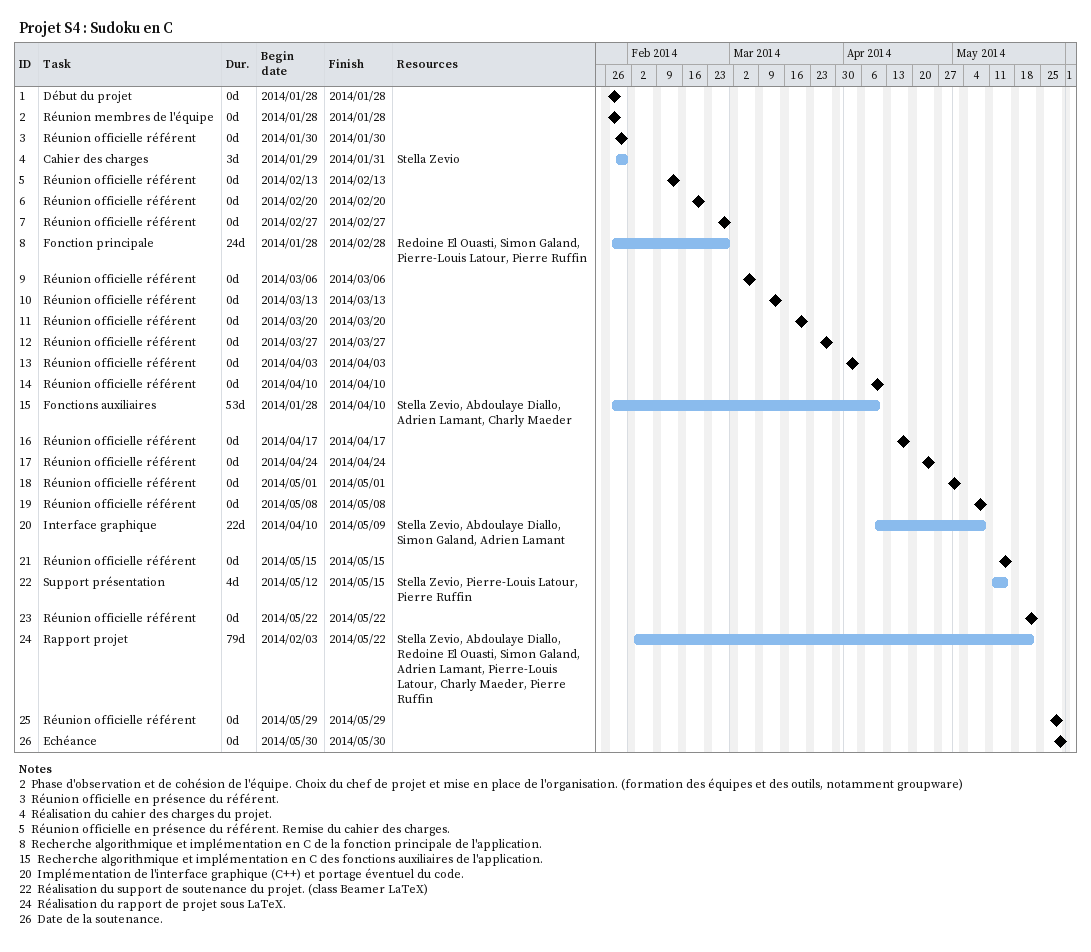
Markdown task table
Projet S4 : Sudoku en C

| ID | Task | Duration | Start | Finish | Resources |
|---|---|---|---|---|---|
| 1 | Début du projet | 0d | 2014-01-28 | 2014-01-28 |  |
| 2 | Réunion membres de l'équipe | 0d | 2014-01-28 | 2014-01-28 |  |
| 3 | Réunion officielle référent | 0d | 2014-01-30 | 2014-01-30 |  |
| 4 | Cahier des charges | 3d | 2014-01-29 | 2014-01-31 | Stella Zevio |
| 5 | Réunion officielle référent | 0d | 2014-02-13 | 2014-02-13 |  |
| 6 | Réunion officielle référent | 0d | 2014-02-20 | 2014-02-20 |  |
| 7 | Réunion officielle référent | 0d | 2014-02-27 | 2014-02-27 |  |
| 8 | Fonction principale | 24d | 2014-01-28 | 2014-02-28 | Redoine El Ouasti, Simon Galand, Pierre-Louis Latour, Pierre Ruffin |
| 9 | Réunion officielle référent | 0d | 2014-03-06 | 2014-03-06 |  |
| 10 | Réunion officielle référent | 0d | 2014-03-13 | 2014-03-13 |  |
| 11 | Réunion officielle référent | 0d | 2014-03-20 | 2014-03-20 |  |
| 12 | Réunion officielle référent | 0d | 2014-03-27 | 2014-03-27 |  |
| 13 | Réunion officielle référent | 0d | 2014-04-03 | 2014-04-03 |  |
| 14 | Réunion officielle référent | 0d | 2014-04-10 | 2014-04-10 |  |
| 15 | Fonctions auxiliaires | 53d | 2014-01-28 | 2014-04-10 | Stella Zevio, Abdoulaye Diallo, Adrien Lamant, Charly Maeder |
| 16 | Réunion officielle référent | 0d | 2014-04-17 | 2014-04-17 |  |
| 17 | Réunion officielle référent | 0d | 2014-04-24 | 2014-04-24 |  |
| 18 | Réunion officielle référent | 0d | 2014-05-01 | 2014-05-01 |  |
| 19 | Réunion officielle référent | 0d | 2014-05-08 | 2014-05-08 |  |
| 20 | Interface graphique | 22d | 2014-04-10 | 2014-05-09 | Stella Zevio, Abdoulaye Diallo, Simon Galand, Adrien Lamant |
| 21 | Réunion officielle référent | 0d | 2014-05-15 | 2014-05-15 |  |
| 22 | Support présentation | 4d | 2014-05-12 | 2014-05-15 | Stella Zevio, Pierre-Louis Latour, Pierre Ruffin |
| 23 | Réunion officielle référent | 0d | 2014-05-22 | 2014-05-22 |  |
| 24 | Rapport projet | 79d | 2014-02-03 | 2014-05-22 | Stella Zevio, Abdoulaye Diallo, Redoine El Ouasti, Simon Galand, Adrien Lamant, Pierre-Louis Latour, Charly Maeder, Pierre Ruffin |
| 25 | Réunion officielle référent | 0d | 2014-05-29 | 2014-05-29 |  |
| 26 | Echéance | 0d | 2014-05-30 | 2014-05-30 |  |

Notes
- 2: Phase d'observation et de cohésion de l'équipe. Choix du chef de projet et mise en place de l'organisation. (formation des équipes et des outils, notamment groupware)
- 3: Réunion officielle en présence du référent.
- 4: Réalisation du cahier des charges du projet.
- 5: Réunion officielle en présence du référent. Remise du cahier des charges.
- 8: Recherche algorithmique et implémentation en C de la fonction principale de l'application.
- 15: Recherche algorithmique et implémentation en C des fonctions auxiliaires de l'application.
- 20: Implémentation de l'interface graphique (C++) et portage éventuel du code.
- 22: Réalisation du support de soutenance du projet. (class Beamer LaTeX)
- 24: Réalisation du rapport de projet sous LaTeX.
- 26: Date de la soutenance.
